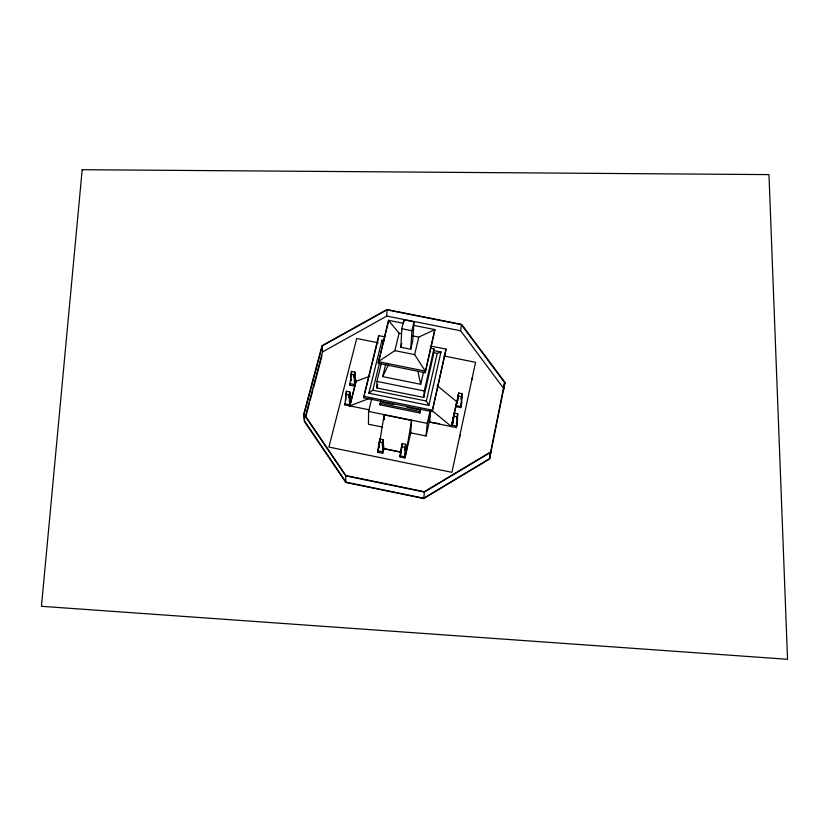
<?xml version="1.0" encoding="UTF-8"?>
<svg xmlns="http://www.w3.org/2000/svg" width="829" height="829" viewBox="0 0 829 829"><rect width="100%" height="100%" fill="white"/><g stroke="black" fill="none" stroke-linecap="round" stroke-linejoin="round"><path stroke-width="1.24" d="M431.09 346.107L446.054 349.102L432.147 411.65L363.589 397.744L378.698 335.621L384.936 336.864M371.734 398.697L368.594 411.443L368.428 424.23L382.542 427.111M430.158 348.159L433.94 348.916L433.329 355.631L423.743 397.443L376.801 387.941L376.946 381.413L381.485 362.947M378.656 337.216L378.698 335.621M413.567 325.331L434.904 329.579L425.184 372.729L378.221 363.268L388.469 320.326L403.526 323.32M378.884 446.883L379.755 438.987L383.112 439.681L383.796 448.748L382.708 453.308L377.734 452.292L379.019 442.064L382.376 442.748L382.708 453.308M420.624 409.257L419.785 412.946L380.024 404.863L380.656 400.956M379.682 441.411L379.755 438.987L379.495 441.494M382.293 445.163L383.112 439.681L382.946 444.51M386.78 316.077L386.988 309.87L461.37 324.647L504.623 382.501L503.566 388.304L460.634 330.771L386.78 316.077L322.554 351.931L305.507 416.054M383.941 419.878L384.107 414.852L411.578 420.438L406.013 453.297L405.63 444.282L402.262 443.598L401.547 446.676L399.972 456.852L404.956 457.877L410.697 433.007L411.619 420.189M383.982 419.702L384.148 414.604M346.346 393.599L346.46 391.215L349.765 391.889L350.885 401.443L350.066 401.277M400.863 347.258L401.806 328.709L403.951 319.839L414.013 321.849L412.811 340.491L410.738 349.237L400.863 347.258L401.764 343.517M403.816 322.326L403.951 319.839M350.988 380.812L351.061 379.485M351.392 373.692L351.527 371.382L354.812 372.045L355.848 381.796L349.765 405.878L369.568 398.345M430.469 410.635L429.391 422.075L456.385 427.567L457.649 413.764L454.323 413.091L451.442 426.562L432.562 410.997M401.267 451.463L401.547 446.676L404.915 447.359L404.956 457.877M402.117 446.002L402.262 443.598L401.163 451.422M457.732 400.594L458.696 393.019L455.795 406.635L460.706 407.63L462.012 393.682L458.696 393.019L457.09 403.547M410.738 349.237L411.899 330.719L414.013 321.849M404.759 449.753L405.63 444.282L405.319 449.08M369.226 409.837L344.864 404.884L346.46 391.215L346.501 393.754M419.785 412.946L420.458 409.039M354.833 377.205L354.812 372.045L354.056 374.988L354.739 386.179L349.869 385.195L351.527 371.382L351.548 373.962M425.184 372.729L434.904 329.579L418.759 337.123L412.614 335.9M423.743 397.443L424.282 390.977L433.94 348.916M410.738 432.862L426.085 435.992L427.225 423.37L430.158 410.417M429.225 422.044L430.303 410.521M423.764 498.54L424.386 492.053L490.789 452.251L489.556 459.017L423.764 498.54L345.807 482.457L304.264 421.215L303.756 414.148L322.004 345.714L386.925 309.569L461.566 324.398L504.975 382.438L503.649 389.692M432.147 411.65L446.054 349.102M379.226 443.992L378.832 447.722L379.402 445.349M460.634 330.771L461.37 324.647M452.738 423.515L453.048 421.039M453.349 418.572L453.66 416.106L456.997 416.78L456.675 419.246M453.546 419.277L454.323 413.091M457.173 417.474L457.649 413.764L457.359 423.08L456.385 427.567M461.038 399.184L461.37 396.666L458.054 395.993M461.349 398.728L462.012 393.682L461.66 403.205L460.706 407.63M378.863 447.546L379.267 445.028M379.869 441.256L384.107 414.852M504.623 382.501L489.504 457.567L490.478 452.064L424.313 491.711L345.9 475.566L304.119 414.096L322.294 345.9L386.988 309.87M489.556 459.017L504.975 382.438M459.525 437.712L460.074 435.194M471.991 379.661L472.54 377.143M456.53 422.914L456.375 423.66L457.193 423.826M459.888 407.464L460.043 406.728L460.862 406.894M457.401 421.764L456.468 426.044L451.753 425.08M461.691 402.272L460.769 406.552L456.012 405.588M451.328 426.469L456.644 402.117M451.442 426.562L456.986 401.319M426.085 435.992L429.774 419.619M428.862 405.402L426.334 401.049L437.204 353.423L440.987 352.004L428.862 405.402L368.843 393.236L381.972 340.18L384.49 340.678M385.723 364.149L382.677 376.615L420.697 384.293L423.464 372.335M404.127 457.701L404.303 456.934M405.982 452.416L404.956 456.841L400.127 455.857L400.904 452.53M399.972 456.852L400.863 453.038M400.811 457.017L400.987 456.261L400.158 456.085M388.469 320.326L399.091 333.196L394.863 350.646L378.262 361.651L425.318 371.123L414.645 354.615L418.759 337.123M383.703 447.463L382.666 451.826L377.92 450.852L378.957 446.489M377.734 452.292L378.407 449.505M380.024 404.863L380.915 401.195M376.801 387.941L377.692 384.273M378.221 363.268L380.117 355.589M380.428 354.346L388.407 322.004M368.843 393.236L372.822 390.21L379.589 362.801M363.589 397.744L364.211 395.267M364.822 392.801L378.356 338.45M348.947 405.713L349.133 404.977L349.952 405.143M355.703 380.418L354.646 384.594L350.004 383.661M350.771 400.511L349.683 404.801L344.947 403.837M349.879 405.837L355.973 381.754M344.864 404.884L345.123 403.847M349.869 385.195L350.056 384.459M305.932 416.231L309.528 402.676M310.181 400.22L312.802 390.366M313.455 387.899L321.963 355.89M382.677 376.615L388.635 364.377M489.245 458.82L423.692 498.198L346.025 482.177L304.626 421.153L304.119 414.096M369.817 376.242L355.04 381.63M429.401 422.002L439.266 423.702M401.806 328.709L411.899 330.719M399.091 333.196L401.557 333.683M433.453 350.491L440.987 352.004M433.432 352.667L437.204 353.423M378.211 342.791L356.719 338.481L328.906 447.069L451.929 472.323L475.566 362.314L443.961 355.973M394.863 350.646L414.645 354.615M376.946 381.413L424.282 390.977M457.577 402.376L437.121 385.609M354.853 382.366L355.662 382.532M456.592 402.946L457.411 403.112M354.118 385.278L354.926 385.444M455.95 405.899L456.769 406.065M372.822 390.21L426.334 401.049M363.599 396.231L432.282 410.168M382.096 402.241L393.796 404.614M406.842 407.257L418.572 409.64M380.065 403.412L419.899 411.495M452.427 422.075L453.245 422.241M349.879 402.024L350.698 402.189M452.261 422.821L453.08 422.987M451.608 425.816L452.427 425.982M368.594 411.443L427.225 423.37M383.806 448.551L401.101 452.106M383.796 448.748L401.039 452.271M405.008 453.888L405.837 454.054M377.92 451.525L378.749 451.701M303.756 414.148L345.683 475.846L424.386 492.053M381.972 340.18L383.661 341.962M417.889 371.164L420.697 384.293M349.765 405.878L349.009 394.873L349.765 391.889L349.828 396.956M322.294 345.9L322.554 351.931M345.683 475.846L345.807 482.457M345.807 400.521L345.703 394.2L349.009 394.873L349.04 397.402M350.833 380.76L350.771 374.325L354.056 374.988L354.076 377.558M82.185 169.707L41.45 606.3L787.55 659.293L768.97 174.608L82.185 169.707"/></g></svg>
